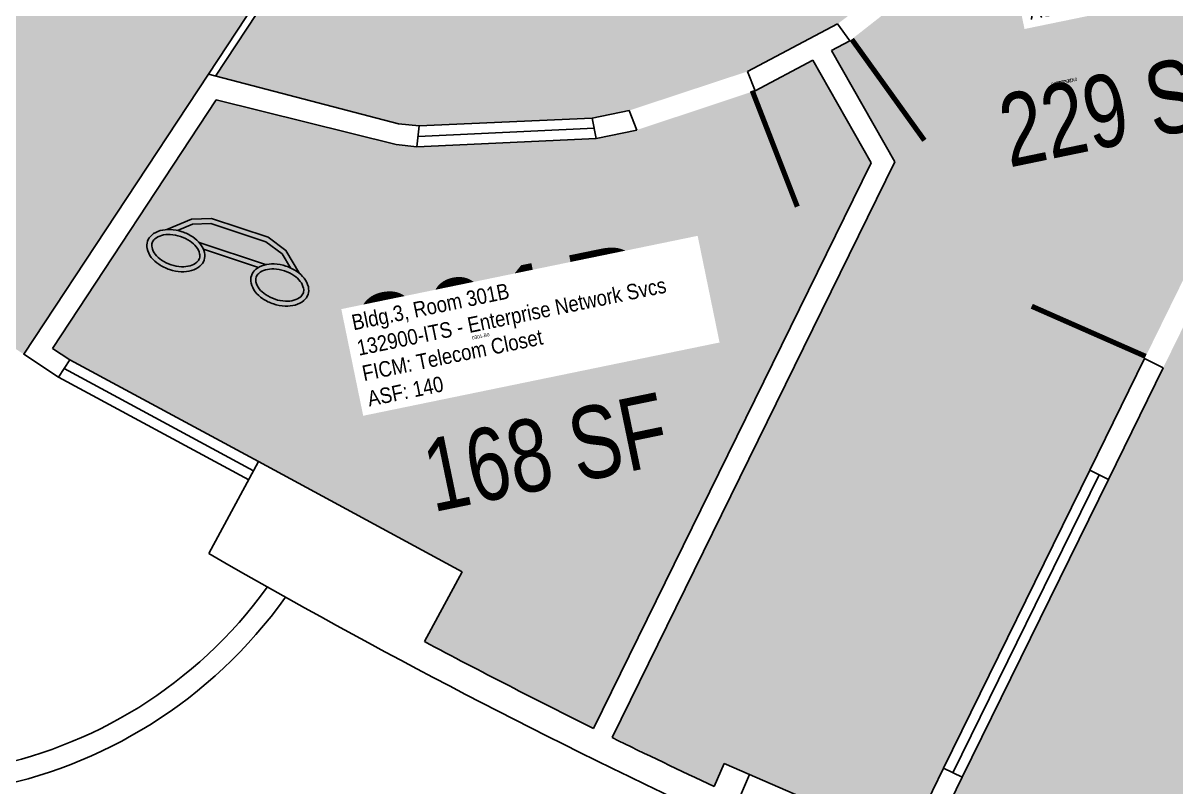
# Model space of a CAD drawing. Header units: inches. Extents: x 69197310 to 69201220, y 27671033 to 27674904.
# Drawn here: x 69198713.4 to 69199047.1, y 27671221.6 to 27671442.6 of the extents above; entities that cross this region are included whole.
import ezdxf
from ezdxf.enums import TextEntityAlignment as Align

# ---------------------------------------------------------------- set-up
doc = ezdxf.new("R2010")
doc.units = ezdxf.units.IN
doc.header["$LTSCALE"] = 100
doc.header["$MEASUREMENT"] = 0
doc.layers.get('0').update_dxf_attribs({"linetype": 'CONTINUOUS'})
for name, color, linetype in [('A-DOOR', 2, 'CONTINUOUS'), ('A-FLOR', 3, 'CONTINUOUS'), ('A-GLAZ', 1, 'CONTINUOUS'), ('A-IDEN-ICON', 4, 'CONTINUOUS'), ('A-IDEN-RNUM', 7, 'CONTINUOUS'), ('A-IDEN-SNUM', 4, 'CONTINUOUS'), ('A-IDEN-VNUM', 4, 'CONTINUOUS'), ('A-WALL', 5, 'CONTINUOUS'), ('AREA-TEXT', 3, 'CONTINUOUS'), ('Rooms-Category-Color', 7, 'CONTINUOUS'), ('Rooms-College-Color', 7, 'CONTINUOUS'), ('Rooms-Department-Color', 7, 'CONTINUOUS'), ('Rooms-Division-Color', 7, 'CONTINUOUS'), ('Rooms-Information', 7, 'CONTINUOUS')]:
    doc.layers.add(name, color=color, linetype=linetype)
doc.styles.add('CP_AREA', font='arial.ttf', dxfattribs={"height": 15})
doc.styles.add('CP_ROOMSNUMBER', font='arial.ttf', dxfattribs={"height": 1})
doc.styles.add('CP_ROOMVNUMBER', font='arial.ttf', dxfattribs={"width": 0.85, "height": 0.075})

# ---------------------------------------------------------------- blocks, each defined once
blk = doc.blocks.new('Cpphone')
at = {"color": 0, "linetype": 'ByBlock'}
for p, q in [((0.0096, 0.0252), (-0.0196, -0.0252)), ((0.0169, 0.0279), (-0.0182, -0.0329))]:
    blk.add_line(p, q, dxfattribs=at)
for points in [[(0.0288, 0.0786, 0.139889), (0.0216, 0.0804, 0.107118), (0.0122, 0.0781, 0.079812), (0.0039, 0.0722, 0.067459), (-0.0035, 0.0626, 0.067459), (-0.008, 0.0515, 0.079812), (-0.009, 0.0413, 0.107118), (-0.0064, 0.032, 0.139889), (-0.0012, 0.0267, 0.139889), (0.0061, 0.0248, 0.107118), (0.0155, 0.0272, 0.079812), (0.0238, 0.0331, 0.067459), (0.0312, 0.0426, 0.067459), (0.0357, 0.0538, 0.079812), (0.0367, 0.0639, 0.107118), (0.034, 0.0732, 0.139889)], [(0.0263, 0.0743, 0.139889), (0.0218, 0.0754, 0.107118), (0.0144, 0.0736, 0.079812), (0.0074, 0.0686, 0.067459), (0.0008, 0.0601, 0.067459), (-0.0032, 0.0502, 0.079812), (-0.004, 0.0417, 0.107118), (-0.0019, 0.0344, 0.139889), (0.0013, 0.031, 0.139889), (0.0059, 0.0298, 0.107118), (0.0133, 0.0317, 0.079812), (0.0203, 0.0367, 0.067459), (0.0268, 0.0451, 0.067459), (0.0309, 0.055, 0.079812), (0.0317, 0.0636, 0.107118), (0.0296, 0.0709, 0.139889)], [(-0.0262, -0.0167, 0.139889), (-0.0334, -0.0148, 0.107118), (-0.0428, -0.0172, 0.079812), (-0.0511, -0.0231, 0.067459), (-0.0585, -0.0326, 0.067459), (-0.063, -0.0438, 0.079812), (-0.064, -0.0539, 0.107118), (-0.0614, -0.0632, 0.139889), (-0.0562, -0.0686, 0.139889), (-0.0489, -0.0704, 0.107118), (-0.0395, -0.0681, 0.079812), (-0.0312, -0.0622, 0.067459), (-0.0238, -0.0526, 0.067459), (-0.0193, -0.0415, 0.079812), (-0.0183, -0.0313, 0.107118), (-0.021, -0.022, 0.139889)], [(-0.0287, -0.021, 0.139889), (-0.0332, -0.0198, 0.107118), (-0.0406, -0.0217, 0.079812), (-0.0476, -0.0267, 0.067459), (-0.0542, -0.0351, 0.067459), (-0.0582, -0.045, 0.079812), (-0.059, -0.0536, 0.107118), (-0.0569, -0.0609, 0.139889), (-0.0537, -0.0643, 0.139889), (-0.0491, -0.0654, 0.107118), (-0.0417, -0.0636, 0.079812), (-0.0347, -0.0586, 0.067459), (-0.0282, -0.0501, 0.067459), (-0.0241, -0.0402, 0.079812), (-0.0233, -0.0317, 0.107118), (-0.0254, -0.0244, 0.139889)]]:
    blk.add_lwpolyline(points, format="xyb", close=True, dxfattribs=at)
for points in [[(0.0364, 0.0572), (0.0417, 0.0308), (0.0382, 0.0108), (0.0082, -0.0411), (-0.0083, -0.0558), (-0.0338, -0.0645)], [(0.0334, 0.047), (0.0366, 0.0307), (0.0334, 0.0126), (0.0043, -0.0379), (-0.0109, -0.0514), (-0.0265, -0.0567)]]:
    blk.add_lwpolyline(points, dxfattribs=at)

msp = doc.modelspace()

# ---------------------------------------------------------------- hatches: boundary and pattern name
at = {"layer": 'Rooms-Category-Color', "true_color": 0xffff64}
h = msp.add_hatch(color=51, dxfattribs=at)
edge = h.paths.add_edge_path()
edge.add_line((69199141.69, 27671156.13), (69199117.02, 27671164.33))
edge.add_line((69199117.02, 27671164.33), (69199109.76, 27671142.5))
edge.add_arc((69199721.35, 27672941.38), 1900, 248.39452, 251.22302, ccw=False)
edge.add_line((69199021.74, 27671174.87), (69199024.63, 27671181.55))
edge.add_line((69199024.63, 27671181.55), (69199017.29, 27671184.72))
edge.add_line((69199017.29, 27671184.72), (69198974.74, 27671203.12))
edge.add_line((69198974.74, 27671203.12), (69199132.17, 27671523.72))
edge.add_line((69199132.17, 27671523.72), (69199137.69, 27671522.18))
edge.add_line((69199137.69, 27671522.18), (69199143.63, 27671551.36))
edge.add_line((69199143.63, 27671551.36), (69199186.24, 27671535.13))
edge.add_line((69199186.24, 27671535.13), (69199190.51, 27671546.34))
edge.add_line((69199190.51, 27671546.34), (69199238.92, 27671527.91))
edge.add_line((69199238.92, 27671527.91), (69199235.93, 27671518.92))
edge.add_arc((69199721.35, 27672941.38), 1503, 251.15759, 252.07251)
edge.add_line((69199258.7, 27671511.35), (69199412.4, 27671460.27))
edge.add_line((69199412.4, 27671460.27), (69199416.05, 27671480.11))
edge.add_line((69199416.05, 27671480.11), (69199445.51, 27671474.46))
edge.add_line((69199445.51, 27671474.46), (69199480.87, 27671467.69))
edge.add_line((69199480.87, 27671467.69), (69199486.76, 27671466.56))
edge.add_line((69199486.76, 27671466.56), (69199484.59, 27671454.76))
edge.add_line((69199484.59, 27671454.76), (69199501.74, 27671451.47))
edge.add_line((69199501.74, 27671451.47), (69199550.24, 27671446.44))
edge.add_line((69199550.24, 27671446.44), (69199506.85, 27671053.52))
edge.add_arc((69199721.35, 27672941.38), 1900, 262.00708, 263.51806, ccw=False)
edge.add_line((69199457.15, 27671059.84), (69199460.5, 27671082.59))
edge.add_line((69199460.5, 27671082.59), (69199434.78, 27671086.38))
edge.add_line((69199434.78, 27671086.38), (69199431.43, 27671063.63))
edge.add_arc((69199721.35, 27672941.38), 1900, 258.39452, 261.22302, ccw=False)
edge.add_line((69199339.12, 27671080.22), (69199340.8, 27671087.3))
edge.add_line((69199340.8, 27671087.3), (69199333.02, 27671089.15))
edge.add_line((69199333.02, 27671089.15), (69199233.79, 27671112.76))
edge.add_line((69199233.79, 27671112.76), (69199226.01, 27671114.62))
edge.add_line((69199226.01, 27671114.62), (69199224.32, 27671107.54))
edge.add_arc((69199721.35, 27672941.38), 1900, 252.00708, 254.83558, ccw=False)
edge.add_line((69199134.44, 27671134.3), (69199141.69, 27671156.13))
at = {"layer": 'Rooms-Category-Color', "true_color": 0xadadad}
h = msp.add_hatch(color=253, dxfattribs=at)
edge = h.paths.add_edge_path()
edge.add_line((69198958.87, 27671402.22), (69198942.02, 27671431.88))
edge.add_line((69198942.02, 27671431.88), (69198925.24, 27671423.04))
edge.add_line((69198925.24, 27671423.04), (69198891.03, 27671411.68))
edge.add_line((69198891.03, 27671411.68), (69198879.28, 27671409.26))
edge.add_line((69198879.28, 27671409.26), (69198827.38, 27671406.8))
edge.add_line((69198827.38, 27671406.8), (69198821.41, 27671407.47))
edge.add_line((69198821.41, 27671407.47), (69198769.32, 27671420.41))
edge.add_line((69198769.32, 27671420.41), (69198721.94, 27671348.5))
edge.add_line((69198721.94, 27671348.5), (69198726.95, 27671345.2))
edge.add_line((69198726.95, 27671345.2), (69198781.55, 27671315.75))
edge.add_line((69198781.55, 27671315.75), (69198840.49, 27671283.9))
edge.add_line((69198840.49, 27671283.9), (69198829.56, 27671263.67))
edge.add_arc((69199721.35, 27672941.38), 1900, 242.00708, 243.6662)
edge.add_line((69198878.51, 27671238.55), (69198958.87, 27671402.22))
at = {"layer": 'Rooms-College-Color', "true_color": 0xfa9ba3}
h = msp.add_hatch(color=241, dxfattribs=at)
edge = h.paths.add_edge_path()
edge.add_line((69199141.69, 27671156.13), (69199117.02, 27671164.33))
edge.add_line((69199117.02, 27671164.33), (69199109.76, 27671142.5))
edge.add_arc((69199721.35, 27672941.38), 1900, 248.39452, 251.22302, ccw=False)
edge.add_line((69199021.74, 27671174.87), (69199024.63, 27671181.55))
edge.add_line((69199024.63, 27671181.55), (69199017.29, 27671184.72))
edge.add_line((69199017.29, 27671184.72), (69198974.74, 27671203.12))
edge.add_line((69198974.74, 27671203.12), (69199132.17, 27671523.72))
edge.add_line((69199132.17, 27671523.72), (69199137.69, 27671522.18))
edge.add_line((69199137.69, 27671522.18), (69199143.63, 27671551.36))
edge.add_line((69199143.63, 27671551.36), (69199186.24, 27671535.13))
edge.add_line((69199186.24, 27671535.13), (69199190.51, 27671546.34))
edge.add_line((69199190.51, 27671546.34), (69199238.92, 27671527.91))
edge.add_line((69199238.92, 27671527.91), (69199235.93, 27671518.92))
edge.add_arc((69199721.35, 27672941.38), 1503, 251.15759, 252.07251)
edge.add_line((69199258.7, 27671511.35), (69199412.4, 27671460.27))
edge.add_line((69199412.4, 27671460.27), (69199416.05, 27671480.11))
edge.add_line((69199416.05, 27671480.11), (69199445.51, 27671474.46))
edge.add_line((69199445.51, 27671474.46), (69199480.87, 27671467.69))
edge.add_line((69199480.87, 27671467.69), (69199486.76, 27671466.56))
edge.add_line((69199486.76, 27671466.56), (69199484.59, 27671454.76))
edge.add_line((69199484.59, 27671454.76), (69199501.74, 27671451.47))
edge.add_line((69199501.74, 27671451.47), (69199550.24, 27671446.44))
edge.add_line((69199550.24, 27671446.44), (69199506.85, 27671053.52))
edge.add_arc((69199721.35, 27672941.38), 1900, 262.00708, 263.51806, ccw=False)
edge.add_line((69199457.15, 27671059.84), (69199460.5, 27671082.59))
edge.add_line((69199460.5, 27671082.59), (69199434.78, 27671086.38))
edge.add_line((69199434.78, 27671086.38), (69199431.43, 27671063.63))
edge.add_arc((69199721.35, 27672941.38), 1900, 258.39452, 261.22302, ccw=False)
edge.add_line((69199339.12, 27671080.22), (69199340.8, 27671087.3))
edge.add_line((69199340.8, 27671087.3), (69199333.02, 27671089.15))
edge.add_line((69199333.02, 27671089.15), (69199233.79, 27671112.76))
edge.add_line((69199233.79, 27671112.76), (69199226.01, 27671114.62))
edge.add_line((69199226.01, 27671114.62), (69199224.32, 27671107.54))
edge.add_arc((69199721.35, 27672941.38), 1900, 252.00708, 254.83558, ccw=False)
edge.add_line((69199134.44, 27671134.3), (69199141.69, 27671156.13))
h = msp.add_hatch(color=241, dxfattribs=at)
edge = h.paths.add_edge_path()
edge.add_line((69198958.87, 27671402.22), (69198942.02, 27671431.88))
edge.add_line((69198942.02, 27671431.88), (69198925.24, 27671423.04))
edge.add_line((69198925.24, 27671423.04), (69198891.03, 27671411.68))
edge.add_line((69198891.03, 27671411.68), (69198879.28, 27671409.26))
edge.add_line((69198879.28, 27671409.26), (69198827.38, 27671406.8))
edge.add_line((69198827.38, 27671406.8), (69198821.41, 27671407.47))
edge.add_line((69198821.41, 27671407.47), (69198769.32, 27671420.41))
edge.add_line((69198769.32, 27671420.41), (69198721.94, 27671348.5))
edge.add_line((69198721.94, 27671348.5), (69198726.95, 27671345.2))
edge.add_line((69198726.95, 27671345.2), (69198781.55, 27671315.75))
edge.add_line((69198781.55, 27671315.75), (69198840.49, 27671283.9))
edge.add_line((69198840.49, 27671283.9), (69198829.56, 27671263.67))
edge.add_arc((69199721.35, 27672941.38), 1900, 242.00708, 243.6662)
edge.add_line((69198878.51, 27671238.55), (69198958.87, 27671402.22))
at = {"layer": 'Rooms-Department-Color', "true_color": 0xfa9ba3}
h = msp.add_hatch(color=241, dxfattribs=at)
edge = h.paths.add_edge_path()
edge.add_line((69199141.69, 27671156.13), (69199117.02, 27671164.33))
edge.add_line((69199117.02, 27671164.33), (69199109.76, 27671142.5))
edge.add_arc((69199721.35, 27672941.38), 1900, 248.39452, 251.22302, ccw=False)
edge.add_line((69199021.74, 27671174.87), (69199024.63, 27671181.55))
edge.add_line((69199024.63, 27671181.55), (69199017.29, 27671184.72))
edge.add_line((69199017.29, 27671184.72), (69198974.74, 27671203.12))
edge.add_line((69198974.74, 27671203.12), (69199132.17, 27671523.72))
edge.add_line((69199132.17, 27671523.72), (69199137.69, 27671522.18))
edge.add_line((69199137.69, 27671522.18), (69199143.63, 27671551.36))
edge.add_line((69199143.63, 27671551.36), (69199186.24, 27671535.13))
edge.add_line((69199186.24, 27671535.13), (69199190.51, 27671546.34))
edge.add_line((69199190.51, 27671546.34), (69199238.92, 27671527.91))
edge.add_line((69199238.92, 27671527.91), (69199235.93, 27671518.92))
edge.add_arc((69199721.35, 27672941.38), 1503, 251.15759, 252.07251)
edge.add_line((69199258.7, 27671511.35), (69199412.4, 27671460.27))
edge.add_line((69199412.4, 27671460.27), (69199416.05, 27671480.11))
edge.add_line((69199416.05, 27671480.11), (69199445.51, 27671474.46))
edge.add_line((69199445.51, 27671474.46), (69199480.87, 27671467.69))
edge.add_line((69199480.87, 27671467.69), (69199486.76, 27671466.56))
edge.add_line((69199486.76, 27671466.56), (69199484.59, 27671454.76))
edge.add_line((69199484.59, 27671454.76), (69199501.74, 27671451.47))
edge.add_line((69199501.74, 27671451.47), (69199550.24, 27671446.44))
edge.add_line((69199550.24, 27671446.44), (69199506.85, 27671053.52))
edge.add_arc((69199721.35, 27672941.38), 1900, 262.00708, 263.51806, ccw=False)
edge.add_line((69199457.15, 27671059.84), (69199460.5, 27671082.59))
edge.add_line((69199460.5, 27671082.59), (69199434.78, 27671086.38))
edge.add_line((69199434.78, 27671086.38), (69199431.43, 27671063.63))
edge.add_arc((69199721.35, 27672941.38), 1900, 258.39452, 261.22302, ccw=False)
edge.add_line((69199339.12, 27671080.22), (69199340.8, 27671087.3))
edge.add_line((69199340.8, 27671087.3), (69199333.02, 27671089.15))
edge.add_line((69199333.02, 27671089.15), (69199233.79, 27671112.76))
edge.add_line((69199233.79, 27671112.76), (69199226.01, 27671114.62))
edge.add_line((69199226.01, 27671114.62), (69199224.32, 27671107.54))
edge.add_arc((69199721.35, 27672941.38), 1900, 252.00708, 254.83558, ccw=False)
edge.add_line((69199134.44, 27671134.3), (69199141.69, 27671156.13))
at = {"layer": 'Rooms-Department-Color', "true_color": 0xacacac}
h = msp.add_hatch(color=253, dxfattribs=at)
edge = h.paths.add_edge_path()
edge.add_line((69198958.87, 27671402.22), (69198942.02, 27671431.88))
edge.add_line((69198942.02, 27671431.88), (69198925.24, 27671423.04))
edge.add_line((69198925.24, 27671423.04), (69198891.03, 27671411.68))
edge.add_line((69198891.03, 27671411.68), (69198879.28, 27671409.26))
edge.add_line((69198879.28, 27671409.26), (69198827.38, 27671406.8))
edge.add_line((69198827.38, 27671406.8), (69198821.41, 27671407.47))
edge.add_line((69198821.41, 27671407.47), (69198769.32, 27671420.41))
edge.add_line((69198769.32, 27671420.41), (69198721.94, 27671348.5))
edge.add_line((69198721.94, 27671348.5), (69198726.95, 27671345.2))
edge.add_line((69198726.95, 27671345.2), (69198781.55, 27671315.75))
edge.add_line((69198781.55, 27671315.75), (69198840.49, 27671283.9))
edge.add_line((69198840.49, 27671283.9), (69198829.56, 27671263.67))
edge.add_arc((69199721.35, 27672941.38), 1900, 242.00708, 243.6662)
edge.add_line((69198878.51, 27671238.55), (69198958.87, 27671402.22))
at = {"layer": 'Rooms-Division-Color', "true_color": 0xfa9ba3}
h = msp.add_hatch(color=241, dxfattribs=at)
edge = h.paths.add_edge_path()
edge.add_line((69199141.69, 27671156.13), (69199117.02, 27671164.33))
edge.add_line((69199117.02, 27671164.33), (69199109.76, 27671142.5))
edge.add_arc((69199721.35, 27672941.38), 1900, 248.39452, 251.22302, ccw=False)
edge.add_line((69199021.74, 27671174.87), (69199024.63, 27671181.55))
edge.add_line((69199024.63, 27671181.55), (69199017.29, 27671184.72))
edge.add_line((69199017.29, 27671184.72), (69198974.74, 27671203.12))
edge.add_line((69198974.74, 27671203.12), (69199132.17, 27671523.72))
edge.add_line((69199132.17, 27671523.72), (69199137.69, 27671522.18))
edge.add_line((69199137.69, 27671522.18), (69199143.63, 27671551.36))
edge.add_line((69199143.63, 27671551.36), (69199186.24, 27671535.13))
edge.add_line((69199186.24, 27671535.13), (69199190.51, 27671546.34))
edge.add_line((69199190.51, 27671546.34), (69199238.92, 27671527.91))
edge.add_line((69199238.92, 27671527.91), (69199235.93, 27671518.92))
edge.add_arc((69199721.35, 27672941.38), 1503, 251.15759, 252.07251)
edge.add_line((69199258.7, 27671511.35), (69199412.4, 27671460.27))
edge.add_line((69199412.4, 27671460.27), (69199416.05, 27671480.11))
edge.add_line((69199416.05, 27671480.11), (69199445.51, 27671474.46))
edge.add_line((69199445.51, 27671474.46), (69199480.87, 27671467.69))
edge.add_line((69199480.87, 27671467.69), (69199486.76, 27671466.56))
edge.add_line((69199486.76, 27671466.56), (69199484.59, 27671454.76))
edge.add_line((69199484.59, 27671454.76), (69199501.74, 27671451.47))
edge.add_line((69199501.74, 27671451.47), (69199550.24, 27671446.44))
edge.add_line((69199550.24, 27671446.44), (69199506.85, 27671053.52))
edge.add_arc((69199721.35, 27672941.38), 1900, 262.00708, 263.51806, ccw=False)
edge.add_line((69199457.15, 27671059.84), (69199460.5, 27671082.59))
edge.add_line((69199460.5, 27671082.59), (69199434.78, 27671086.38))
edge.add_line((69199434.78, 27671086.38), (69199431.43, 27671063.63))
edge.add_arc((69199721.35, 27672941.38), 1900, 258.39452, 261.22302, ccw=False)
edge.add_line((69199339.12, 27671080.22), (69199340.8, 27671087.3))
edge.add_line((69199340.8, 27671087.3), (69199333.02, 27671089.15))
edge.add_line((69199333.02, 27671089.15), (69199233.79, 27671112.76))
edge.add_line((69199233.79, 27671112.76), (69199226.01, 27671114.62))
edge.add_line((69199226.01, 27671114.62), (69199224.32, 27671107.54))
edge.add_arc((69199721.35, 27672941.38), 1900, 252.00708, 254.83558, ccw=False)
edge.add_line((69199134.44, 27671134.3), (69199141.69, 27671156.13))
at = {"layer": 'Rooms-Division-Color', "true_color": 0xadadad}
h = msp.add_hatch(color=253, dxfattribs=at)
edge = h.paths.add_edge_path()
edge.add_line((69198958.87, 27671402.22), (69198942.02, 27671431.88))
edge.add_line((69198942.02, 27671431.88), (69198925.24, 27671423.04))
edge.add_line((69198925.24, 27671423.04), (69198891.03, 27671411.68))
edge.add_line((69198891.03, 27671411.68), (69198879.28, 27671409.26))
edge.add_line((69198879.28, 27671409.26), (69198827.38, 27671406.8))
edge.add_line((69198827.38, 27671406.8), (69198821.41, 27671407.47))
edge.add_line((69198821.41, 27671407.47), (69198769.32, 27671420.41))
edge.add_line((69198769.32, 27671420.41), (69198721.94, 27671348.5))
edge.add_line((69198721.94, 27671348.5), (69198726.95, 27671345.2))
edge.add_line((69198726.95, 27671345.2), (69198781.55, 27671315.75))
edge.add_line((69198781.55, 27671315.75), (69198840.49, 27671283.9))
edge.add_line((69198840.49, 27671283.9), (69198829.56, 27671263.67))
edge.add_arc((69199721.35, 27672941.38), 1900, 242.00708, 243.6662)
edge.add_line((69198878.51, 27671238.55), (69198958.87, 27671402.22))

# ---------------------------------------------------------------- linework, layer by layer
at = {"layer": 'A-DOOR'}
for points in [[(69198953.25, 27671437.91, 1.5, 1.5, 0), (69198974.26, 27671408.69, 0, 0, 0), (69198974.87, 27671409.12, 0, 0, 0.414214), (69198980.99, 27671459.71, 0, 0, 0.414214)], [(69198924.43, 27671423.06, 1.5, 1.5, 0), (69198937.48, 27671389.51, 0, 0, 0), (69198936.78, 27671389.23, 0, 0, -0.414214), (69198891.03, 27671411.68, 0, 0, -0.414214)], [(69199038.29, 27671346.19, 1.5, 1.5, 0), (69199005.33, 27671360.69, 0, 0, 0), (69199005.64, 27671361.37, 0, 0, -0.414214), (69199053.86, 27671377.85, 0, 0, -0.414214)]]:
    msp.add_lwpolyline(points, format="xyseb", dxfattribs=at)
at = {"layer": 'A-FLOR'}
for p, q in [((69198878.07, 27671415.14), (69198828.05, 27671412.86)), ((69198827.38, 27671406.8), (69198879.28, 27671409.26)), ((69198827.72, 27671409.82), (69198878.67, 27671412.24)), ((69198713.63, 27671346.79), (69198713.5, 27671346.88)), ((69198979.81, 27671227.05), (69199022.12, 27671313.22)), ((69198982.5, 27671225.73), (69199024.81, 27671311.9)), ((69198985.19, 27671224.4), (69199027.51, 27671310.57))]:
    msp.add_line(p, q, dxfattribs=at)
msp.add_lwpolyline([(69198769.07, 27671427.29), (69198846.81, 27671545.25), (69198939.71, 27671550.65), (69198939.59, 27671552.65), (69198845.69, 27671547.19), (69198767.02, 27671427.82)], dxfattribs=at)
for radius, start, end in [(138, 148.7754, 324.4547), (132, 149.059, 324.1711)]:
    msp.add_arc((69198677.06, 27671356.72), radius, start, end, dxfattribs=at)
at = {"layer": 'A-GLAZ'}
for p, q in [((69198780.12, 27671313.12), (69198725.29, 27671342.69)), ((69198781.55, 27671315.75), (69198726.95, 27671345.2)), ((69198778.71, 27671310.5), (69198723.65, 27671340.19)), ((69198923.66, 27671225.21), (69199017.29, 27671184.72))]:
    msp.add_line(p, q, dxfattribs=at)
at = {"layer": 'A-WALL'}
for p, q in [((69198923.07, 27671428.63), (69198949.13, 27671442.36)), ((69198949.13, 27671442.36), (69198952.64, 27671437.48)), ((69198947.33, 27671434.68), (69198952.64, 27671437.48)), ((69198965.66, 27671402.43), (69198947.33, 27671434.68)), ((69198925.24, 27671423.04), (69198942.02, 27671431.88)), ((69198958.87, 27671402.22), (69198942.02, 27671431.88)), ((69198767.02, 27671427.82), (69198713.63, 27671346.79)), ((69198822.08, 27671413.43), (69198767.02, 27671427.82)), ((69198923.07, 27671428.63), (69198925.24, 27671423.04)), ((69198769.32, 27671420.41), (69198721.94, 27671348.5)), ((69198769.32, 27671420.41), (69198821.41, 27671407.47)), ((69198888.84, 27671417.33), (69198878.07, 27671415.14)), ((69198888.84, 27671417.33), (69198891.03, 27671411.68)), ((69198828.05, 27671412.86), (69198822.08, 27671413.43)), ((69198827.38, 27671406.8), (69198828.05, 27671412.86)), ((69198879.3, 27671409.18), (69198878.07, 27671415.14)), ((69198891.03, 27671411.68), (69198879.28, 27671409.26)), ((69198827.38, 27671406.8), (69198821.41, 27671407.47)), ((69198965.66, 27671402.43), (69198883.89, 27671235.9)), ((69198958.87, 27671402.22), (69198878.5, 27671238.54)), ((69198713.63, 27671346.79), (69198723.65, 27671340.19)), ((69198721.94, 27671348.5), (69198726.95, 27671345.2)), ((69198726.95, 27671345.2), (69198723.65, 27671340.19)), ((69199037.99, 27671345.53), (69199022.12, 27671313.22)), ((69199043.37, 27671342.89), (69199027.51, 27671310.57)), ((69199037.99, 27671345.53), (69199043.37, 27671342.89)), ((69198781.55, 27671315.75), (69198767.15, 27671289.11)), ((69198781.55, 27671315.75), (69198840.49, 27671283.9)), ((69199022.12, 27671313.22), (69199027.51, 27671310.57)), ((69198840.49, 27671283.9), (69198829.56, 27671263.67)), ((69198916.32, 27671228.38), (69198913.43, 27671221.7)), ((69198916.32, 27671228.38), (69198923.66, 27671225.21)), ((69198979.81, 27671227.05), (69198969.23, 27671205.5)), ((69198979.81, 27671227.05), (69198985.19, 27671224.4)), ((69198923.66, 27671225.21), (69198917.51, 27671210.97)), ((69198985.19, 27671224.4), (69198974.74, 27671203.12))]:
    msp.add_line(p, q, dxfattribs=at)
for radius, start, end in [(1908, 239.99325, 245.08338), (1900, 242.00708, 243.6662), (1900, 243.84713, 244.83558)]:
    msp.add_arc((69199721.35, 27672941.38), radius, start, end, dxfattribs=at)

# ---------------------------------------------------------------- block references
at = {"layer": 'A-IDEN-ICON', "linetype": 'Continuous', "xscale": 288, "yscale": 288, "zscale": 288, "rotation": 101.6779405547846}
msp.add_blockref('Cpphone', (69198773.25, 27671375.95), dxfattribs=at)

# ---------------------------------------------------------------- texts
at = {"layer": 'A-IDEN-RNUM', "style": 'CP_ROOMSNUMBER', "width": 0.85}
for s, p in [('0302-A0', (69199014.73, 27671425.62)), ('0301-B0', (69198845.84, 27671352.02))]:
    msp.add_text(s, height=1, rotation=11.615, dxfattribs=at).set_placement(p, align=Align.MIDDLE)
at = {"layer": 'A-IDEN-SNUM', "style": 'CP_ROOMSNUMBER', "width": 0.85}
for s, p in [('00300302A0', (69199014.73, 27671425.62)), ('00300301B0', (69198845.84, 27671352.02))]:
    msp.add_text(s, height=1, rotation=11.615, dxfattribs=at).set_placement(p, align=Align.MIDDLE)
at = {"layer": 'A-IDEN-VNUM', "style": 'CP_ROOMVNUMBER', "width": 0.85}
msp.add_text('301B', height=31.5, rotation=11.615, dxfattribs=at).set_placement((69198853.26, 27671355.61), align=Align.MIDDLE)
at = {"layer": 'AREA-TEXT', "style": 'CP_AREA', "width": 0.75}
for s, p in [('229 SF', (69199031.41, 27671418.25)), ('168 SF', (69198864.66, 27671318.52))]:
    msp.add_text(s, height=21, rotation=11.6779, dxfattribs=at).set_placement(p, align=Align.MIDDLE_CENTER)

# ---------------------------------------------------------------- next in the draw order: texts
at = {"layer": 'Rooms-Information', "insert": (69198813.6, 27671331.6), "char_height": 4.5, "width": 100.8, "attachment_point": 7, "rotation": 11.615, "style": 'CP_ROOMVNUMBER', "bg_fill": 3, "box_fill_scale": 1.5, "bg_fill_color": 256, "bg_fill_true_color": 13158600, "bg_fill_transparency": 0}
msp.add_mtext('Bldg.3, Room 301B^M^J132900-ITS - Enterprise Network Svcs^M^JFICM: Telecom Closet^M^JASF: 140', dxfattribs=at)

# ---------------------------------------------------------------- next in the draw order: hatches: boundary and pattern name
at = {"layer": 'Rooms-Category-Color', "true_color": 0xfa9ba3}
msp.add_hatch(color=241, dxfattribs=at).paths.add_polyline_path([(69198713.63, 27671346.79), (69198845.69, 27671547.19), (69199033.49, 27671558.1), (69199040.26, 27671582.69), (69199041.49, 27671593.68), (69199039.16, 27671644.63), (69199036.76, 27671655.91), (69199019.2, 27671702.84), (69199013.27, 27671713.27), (69198982.01, 27671752.41), (69198967.47, 27671765.07), (69198937.39, 27671784.85), (69198920.35, 27671792.94), (69198872.08, 27671806.31), (69198860.16, 27671807.65), (69198810.13, 27671805.27), (69198810.09, 27671805.26), (69198798.8, 27671803.03), (69198751.06, 27671785.07), (69198741.45, 27671779.61), (69198701.6, 27671747.78), (69198693.87, 27671739.19), (69198666.32, 27671697.38), (69198657.16, 27671675.45), (69198648.43, 27671640.51), (69198646.1, 27671611.15), (69198649.21, 27671575.24), (69198651.45, 27671564.48), (69198669.08, 27671517.62), (69198671.97, 27671512.36), (69198706.91, 27671467.44), (69198653.51, 27671386.41)])
at = {"layer": 'Rooms-Category-Color', "true_color": 0xe3c5e1}
msp.add_hatch(color=254, dxfattribs=at).paths.add_polyline_path([(69199126.29, 27671525.36), (69198969.23, 27671205.5), (69198916.32, 27671228.38), (69198913.23, 27671221.8), (69198884.01, 27671236.15), (69198965.66, 27671402.43), (69198947.33, 27671434.68), (69198952.64, 27671437.48), (69198980.99, 27671459.71), (69198998.76, 27671477.18), (69199027.34, 27671520.55), (69199032.38, 27671531.45), (69199037.49, 27671550.1)])
at = {"layer": 'Rooms-College-Color', "true_color": 0xfa9ba3}
for points in [[(69198713.63, 27671346.79), (69198845.69, 27671547.19), (69199033.49, 27671558.1), (69199040.26, 27671582.69), (69199041.49, 27671593.68), (69199039.16, 27671644.63), (69199036.76, 27671655.91), (69199019.2, 27671702.84), (69199013.27, 27671713.27), (69198982.01, 27671752.41), (69198967.47, 27671765.07), (69198937.39, 27671784.85), (69198920.35, 27671792.94), (69198872.08, 27671806.31), (69198860.16, 27671807.65), (69198810.13, 27671805.27), (69198810.09, 27671805.26), (69198798.8, 27671803.03), (69198751.06, 27671785.07), (69198741.45, 27671779.61), (69198701.6, 27671747.78), (69198693.87, 27671739.19), (69198666.32, 27671697.38), (69198657.16, 27671675.45), (69198648.43, 27671640.51), (69198646.1, 27671611.15), (69198649.21, 27671575.24), (69198651.45, 27671564.48), (69198669.08, 27671517.62), (69198671.97, 27671512.36), (69198706.91, 27671467.44), (69198653.51, 27671386.41)], [(69199126.29, 27671525.36), (69198969.23, 27671205.5), (69198916.32, 27671228.38), (69198913.23, 27671221.8), (69198884.01, 27671236.15), (69198965.66, 27671402.43), (69198947.33, 27671434.68), (69198952.64, 27671437.48), (69198980.99, 27671459.71), (69198998.76, 27671477.18), (69199027.34, 27671520.55), (69199032.38, 27671531.45), (69199037.49, 27671550.1)]]:
    msp.add_hatch(color=241, dxfattribs=at).paths.add_polyline_path(points)
at = {"layer": 'Rooms-Department-Color', "true_color": 0xfa9ba3}
for points in [[(69198713.63, 27671346.79), (69198845.69, 27671547.19), (69199033.49, 27671558.1), (69199040.26, 27671582.69), (69199041.49, 27671593.68), (69199039.16, 27671644.63), (69199036.76, 27671655.91), (69199019.2, 27671702.84), (69199013.27, 27671713.27), (69198982.01, 27671752.41), (69198967.47, 27671765.07), (69198937.39, 27671784.85), (69198920.35, 27671792.94), (69198872.08, 27671806.31), (69198860.16, 27671807.65), (69198810.13, 27671805.27), (69198810.09, 27671805.26), (69198798.8, 27671803.03), (69198751.06, 27671785.07), (69198741.45, 27671779.61), (69198701.6, 27671747.78), (69198693.87, 27671739.19), (69198666.32, 27671697.38), (69198657.16, 27671675.45), (69198648.43, 27671640.51), (69198646.1, 27671611.15), (69198649.21, 27671575.24), (69198651.45, 27671564.48), (69198669.08, 27671517.62), (69198671.97, 27671512.36), (69198706.91, 27671467.44), (69198653.51, 27671386.41)], [(69199126.29, 27671525.36), (69198969.23, 27671205.5), (69198916.32, 27671228.38), (69198913.23, 27671221.8), (69198884.01, 27671236.15), (69198965.66, 27671402.43), (69198947.33, 27671434.68), (69198952.64, 27671437.48), (69198980.99, 27671459.71), (69198998.76, 27671477.18), (69199027.34, 27671520.55), (69199032.38, 27671531.45), (69199037.49, 27671550.1)]]:
    msp.add_hatch(color=241, dxfattribs=at).paths.add_polyline_path(points)
at = {"layer": 'Rooms-Division-Color', "true_color": 0xfa9ba3}
for points in [[(69198713.63, 27671346.79), (69198845.69, 27671547.19), (69199033.49, 27671558.1), (69199040.26, 27671582.69), (69199041.49, 27671593.68), (69199039.16, 27671644.63), (69199036.76, 27671655.91), (69199019.2, 27671702.84), (69199013.27, 27671713.27), (69198982.01, 27671752.41), (69198967.47, 27671765.07), (69198937.39, 27671784.85), (69198920.35, 27671792.94), (69198872.08, 27671806.31), (69198860.16, 27671807.65), (69198810.13, 27671805.27), (69198810.09, 27671805.26), (69198798.8, 27671803.03), (69198751.06, 27671785.07), (69198741.45, 27671779.61), (69198701.6, 27671747.78), (69198693.87, 27671739.19), (69198666.32, 27671697.38), (69198657.16, 27671675.45), (69198648.43, 27671640.51), (69198646.1, 27671611.15), (69198649.21, 27671575.24), (69198651.45, 27671564.48), (69198669.08, 27671517.62), (69198671.97, 27671512.36), (69198706.91, 27671467.44), (69198653.51, 27671386.41)], [(69199126.29, 27671525.36), (69198969.23, 27671205.5), (69198916.32, 27671228.38), (69198913.23, 27671221.8), (69198884.01, 27671236.15), (69198965.66, 27671402.43), (69198947.33, 27671434.68), (69198952.64, 27671437.48), (69198980.99, 27671459.71), (69198998.76, 27671477.18), (69199027.34, 27671520.55), (69199032.38, 27671531.45), (69199037.49, 27671550.1)]]:
    msp.add_hatch(color=241, dxfattribs=at).paths.add_polyline_path(points)

# ---------------------------------------------------------------- next in the draw order: texts
at = {"layer": 'Rooms-Information', "insert": (69199005.26, 27671442.23), "char_height": 4.5, "width": 100.8, "attachment_point": 7, "rotation": 11.615, "style": 'CP_ROOMVNUMBER', "bg_fill": 3, "box_fill_scale": 1.5, "bg_fill_color": 256, "bg_fill_true_color": 13158600, "bg_fill_transparency": 0}
msp.add_mtext('Bldg.3, Room 302A^M^J107504-OCOB-Internl College Spt Svcs^M^JFICM: Equip Maintenance/Repair Shop^M^JASF: 228, Cap: 6', dxfattribs=at)

# ---------------------------------------------------------------- next in the draw order: hatches: boundary and pattern name
at = {"layer": 'Rooms-Category-Color', "true_color": 0xfa9ba3}
msp.add_hatch(color=241, dxfattribs=at).paths.add_polyline_path([(69198769.07, 27671427.29), (69198846.81, 27671545.25), (69198939.71, 27671550.65), (69199032.93, 27671556.07), (69199026.73, 27671533.51), (69199021.96, 27671523), (69198994.33, 27671481.23), (69198977.79, 27671464.16), (69198949.13, 27671442.36), (69198923.07, 27671428.63), (69198888.84, 27671417.33), (69198878.07, 27671415.14), (69198828.05, 27671412.86), (69198822.08, 27671413.43)])
at = {"layer": 'Rooms-College-Color', "true_color": 0xfa9ba3}
msp.add_hatch(color=241, dxfattribs=at).paths.add_polyline_path([(69198769.07, 27671427.29), (69198846.81, 27671545.25), (69198939.71, 27671550.65), (69199032.93, 27671556.07), (69199026.73, 27671533.51), (69199021.96, 27671523), (69198994.33, 27671481.23), (69198977.79, 27671464.16), (69198949.13, 27671442.36), (69198923.07, 27671428.63), (69198888.84, 27671417.33), (69198878.07, 27671415.14), (69198828.05, 27671412.86), (69198822.08, 27671413.43)])
at = {"layer": 'Rooms-Department-Color', "true_color": 0xfa9ba3}
msp.add_hatch(color=241, dxfattribs=at).paths.add_polyline_path([(69198769.07, 27671427.29), (69198846.81, 27671545.25), (69198939.71, 27671550.65), (69199032.93, 27671556.07), (69199026.73, 27671533.51), (69199021.96, 27671523), (69198994.33, 27671481.23), (69198977.79, 27671464.16), (69198949.13, 27671442.36), (69198923.07, 27671428.63), (69198888.84, 27671417.33), (69198878.07, 27671415.14), (69198828.05, 27671412.86), (69198822.08, 27671413.43)])
at = {"layer": 'Rooms-Division-Color', "true_color": 0xfa9ba3}
msp.add_hatch(color=241, dxfattribs=at).paths.add_polyline_path([(69198769.07, 27671427.29), (69198846.81, 27671545.25), (69198939.71, 27671550.65), (69199032.93, 27671556.07), (69199026.73, 27671533.51), (69199021.96, 27671523), (69198994.33, 27671481.23), (69198977.79, 27671464.16), (69198949.13, 27671442.36), (69198923.07, 27671428.63), (69198888.84, 27671417.33), (69198878.07, 27671415.14), (69198828.05, 27671412.86), (69198822.08, 27671413.43)])

doc.saveas('drawing.dxf')
